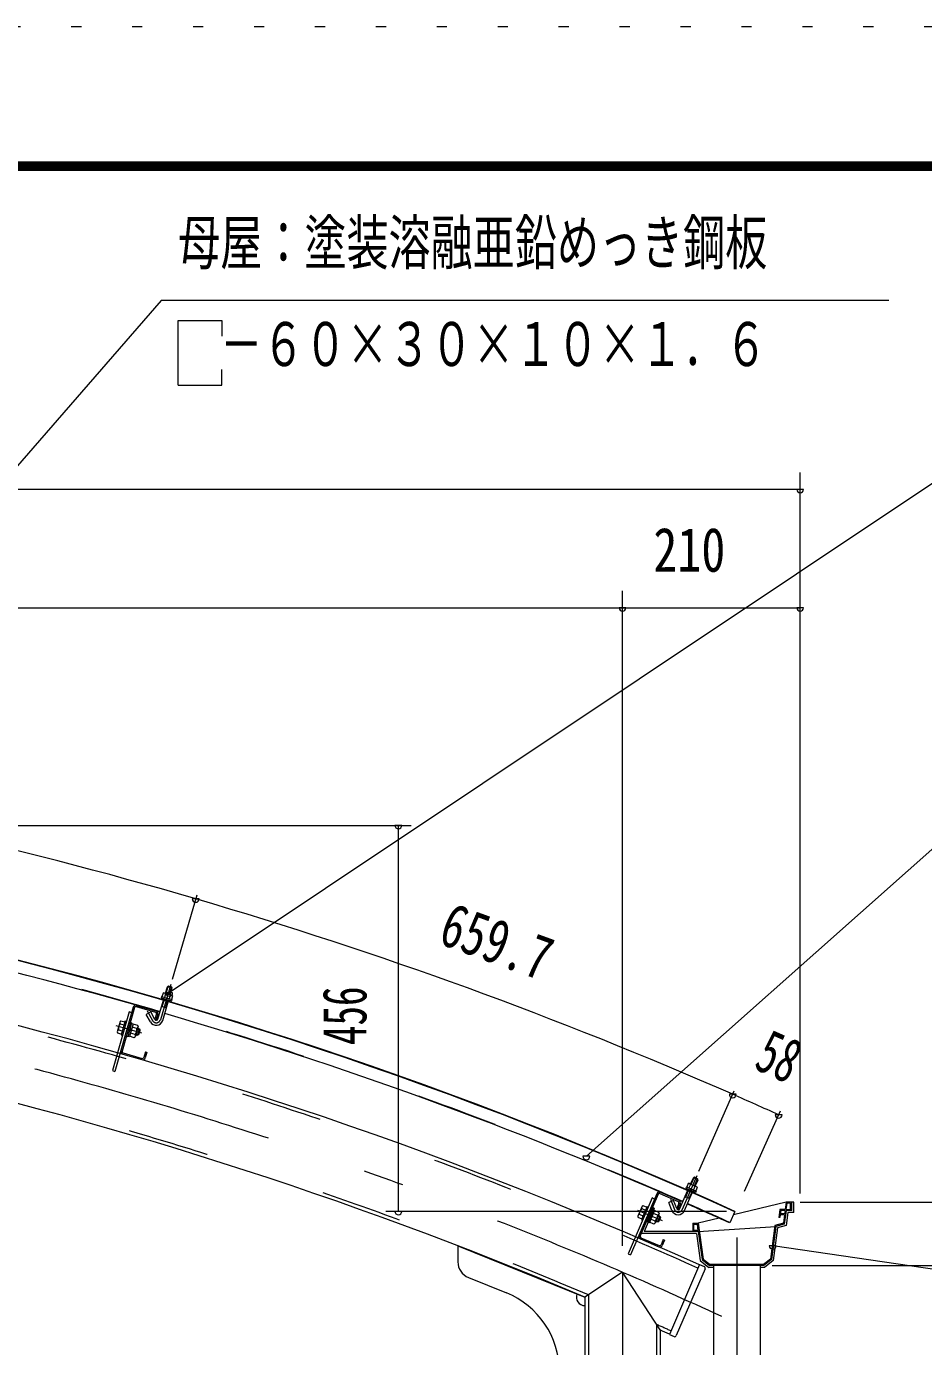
# Model space of a CAD drawing. Units: millimetres, scale not verified. Extents: x -25340 to 25345, y -10500 to 10500.
# Drawn here: x 18372 to 21023, y 6600 to 10500 of the extents above; entities that cross this region are included whole.
import ezdxf
from ezdxf.enums import TextEntityAlignment as Align

# ---------------------------------------------------------------- set-up
doc = ezdxf.new("R2010")
doc.units = ezdxf.units.MM
doc.header["$LTSCALE"] = 60
for name, pattern in [('USER2', [10, 4, -6]), ('USER3', [24, 12, -5, 2, -5]), ('USER4', [3, 0.5, -2.5])]:
    doc.linetypes.add(name, pattern=pattern)
for name, color, linetype, lineweight in [('0-6_2-02BOLD', 7, 'Continuous', 18), ('0-7_2-12HIDDEN', 3, 'USER2', 18), ('0-8_2-22CENTER', 3, 'USER3', 18), ('0-9_2-42THIN', 4, 'Continuous', 18), ('0-A_2-52DIM', 3, 'Continuous', 18), ('0-C_F-F', 5, 'Continuous', 18), ('0-D_F-E_J_ADD', 5, 'USER4', 18)]:
    doc.layers.add(name, color=color, linetype=linetype, lineweight=lineweight)
doc.styles.add('ＭＳ ゴシック', font='')
doc.styles.get('ＭＳ ゴシック').set_extended_font_data('MS Gothic')

msp = doc.modelspace()

# ---------------------------------------------------------------- linework, layer by layer
at = {"layer": '0-6_2-02BOLD'}
for p, q in [((18778.27, 7645.31), (18801.79, 7638.43)), ((18782.83, 7643.98), (18788.55, 7663.53)), ((18802.95, 7659.32), (18788.55, 7663.53)), ((18797.23, 7639.77), (18802.95, 7659.32)), ((18696.6, 7604.61), (18753.34, 7588.43)), ((18697.69, 7608.45), (18754.44, 7592.28)), ((18760.64, 7568.09), (18776.8, 7623.34)), ((18771.53, 7634.26), (18770.47, 7630.66)), ((18770.47, 7630.66), (18800.47, 7621.89)), ((18771.62, 7630.33), (18770.49, 7626.49)), ((18770.49, 7626.49), (18798.2, 7618.38)), ((18771.63, 7605.65), (18786.02, 7601.44)), ((18775.04, 7563.89), (18791.19, 7619.13)), ((18782.75, 7642.69), (18779.6, 7631.9)), ((18796.6, 7638.63), (18793.45, 7627.85)), ((18799.32, 7622.22), (18798.2, 7618.38)), ((18803.53, 7636.61), (18800.38, 7625.82)), ((18801.79, 7638.43), (18803.53, 7636.61)), ((18687.81, 7602.96), (18633.8, 7413.5)), ((18691.65, 7601.86), (18654.92, 7472.99)), ((18739.45, 7589.02), (18726.29, 7581.82)), ((18738.3, 7559.89), (18726.29, 7581.82)), ((18751.45, 7567.1), (18739.45, 7589.02)), ((18756.09, 7583.49), (18751.43, 7567.14)), ((18751.43, 7567.14), (18755.28, 7566.05)), ((18759.94, 7582.39), (18755.28, 7566.05)), ((18643.78, 7536.08), (18655.33, 7532.79)), ((18648.93, 7554.13), (18660.47, 7550.84)), ((18649, 7560.73), (18651.5, 7563.15)), ((18651.5, 7563.15), (18663.05, 7559.86)), ((18663.73, 7562.25), (18652.07, 7521.38)), ((18663.73, 7562.25), (18667.57, 7561.15)), ((18681.94, 7534.96), (18675.76, 7531.52)), ((18687.29, 7553.71), (18676.6, 7516.21)), ((18677.13, 7536.33), (18683.32, 7539.77)), ((18682.96, 7556.77), (18679.11, 7557.86)), ((18682.48, 7555.08), (18687.29, 7553.71)), ((18698.47, 7540), (18684.52, 7543.98)), ((18701.04, 7549.03), (18687.09, 7553)), ((18705.12, 7538.75), (18700.31, 7540.12)), ((18701.89, 7545.65), (18701.04, 7549.03)), ((18704.27, 7522.09), (18707.7, 7534.12)), ((18705.12, 7538.75), (18707.7, 7534.12)), ((18652.07, 7521.38), (18655.92, 7520.28)), ((18671.79, 7517.58), (18676.6, 7516.21)), ((18693.33, 7521.96), (18679.37, 7525.94)), ((18704.27, 7522.09), (18699.64, 7519.52)), ((18656.58, 7464.2), (18713.31, 7448.03)), ((18657.67, 7468.05), (18714.41, 7451.87)), ((18724.01, 7470.97), (18719.35, 7454.63)), ((18727.86, 7469.88), (18723.2, 7453.53)), ((18724.01, 7470.97), (18727.86, 7469.88)), ((20334.3, 7080.49), (20342.49, 7099.15)), ((20345.78, 7100.43), (20342.49, 7099.15)), ((20356.22, 7093.12), (20342.49, 7099.15)), ((20354.94, 7096.41), (20345.78, 7100.43)), ((20302.54, 7008.09), (20325.66, 7060.8)), ((20321.42, 7068.4), (20319.82, 7064.73)), ((20319.82, 7064.73), (20346.26, 7053.13)), ((20321.84, 7072.31), (20320.33, 7068.87)), ((20320.33, 7068.87), (20348.95, 7056.32)), ((20321.84, 7072.31), (20350.46, 7059.75)), ((20334.05, 7079.22), (20329.54, 7068.93)), ((20329.96, 7082.4), (20352.39, 7072.56)), ((20347.27, 7073.42), (20342.76, 7063.13)), ((20348.04, 7074.46), (20356.22, 7093.12)), ((20350.46, 7059.75), (20348.95, 7056.32)), ((20353.88, 7070.52), (20349.37, 7060.23)), ((20352.39, 7072.56), (20353.88, 7070.52)), ((20356.22, 7093.12), (20354.94, 7096.41)), ((20234.79, 7052.02), (20156.89, 6871.08)), ((20238.46, 7050.44), (20185.48, 6927.36)), ((20243.72, 7052.53), (20297.91, 7029.2)), ((20245.3, 7056.2), (20299.5, 7032.87)), ((20284.22, 7031.56), (20270.24, 7026.11)), ((20279.33, 7002.82), (20270.24, 7026.11)), ((20293.3, 7008.28), (20284.22, 7031.56)), ((20300.01, 7023.94), (20293.28, 7008.33)), ((20303.68, 7022.36), (20296.95, 7006.74)), ((20316.28, 7002.07), (20339.4, 7054.77)), ((20318.26, 7043.92), (20332, 7037.89)), ((20347.86, 7056.8), (20346.26, 7053.13)), ((20616.62, 7027.43), (20613.73, 7005.68)), ((20617.01, 7005.68), (20619.47, 7024.18)), ((20633.12, 7002.43), (20633.12, 7027.43)), ((20190.88, 7015.13), (20178.42, 6986.2)), ((20178.42, 6986.2), (20178.83, 6982.74)), ((20178.83, 6982.74), (20189.86, 6977.99)), ((20182.53, 6991.36), (20193.57, 6986.61)), ((20189.96, 7008.59), (20200.98, 7003.84)), ((20227.14, 7009.59), (20197.15, 6939.93)), ((20205.68, 7014.74), (20209.36, 7013.16)), ((20227.95, 7003.25), (20212.53, 6967.43)), ((20220.24, 6985.34), (20213.67, 6982.72)), ((20215.65, 6987.31), (20222.22, 6989.93)), ((20224.05, 7006.83), (20220.38, 7008.42)), ((20221.86, 7011.86), (20227.14, 7009.59)), ((20223.36, 7005.23), (20227.95, 7003.25)), ((20237.27, 6988.22), (20223.95, 6993.96)), ((20240.98, 6996.84), (20227.66, 7002.57)), ((20243.71, 6986.12), (20235.8, 6967.75)), ((20243.71, 6986.12), (20239.12, 6988.1)), ((20240.73, 6969.71), (20245.67, 6981.19)), ((20241.39, 6993.38), (20240.98, 6996.84)), ((20243.71, 6986.12), (20245.67, 6981.19)), ((20293.28, 7008.33), (20296.95, 7006.74)), ((20465.46, 6999.94), (20450.01, 6965.78)), ((20597.85, 7005.68), (20594.66, 6981.68)), ((20613.73, 7005.68), (20597.85, 7005.68)), ((20611.97, 6992.43), (20599.36, 6992.43)), ((20611.54, 6989.18), (20608.32, 6964.93)), ((20613.3, 7002.43), (20611.97, 6992.43)), ((20621.62, 6996.68), (20616.45, 6957.79)), ((20638.87, 6996.68), (20621.62, 6996.68)), ((20207.93, 6969.41), (20212.53, 6967.43)), ((20229.86, 6970.98), (20216.53, 6976.72)), ((20235.8, 6967.75), (20231.21, 6969.73)), ((20240.73, 6969.71), (20235.8, 6967.75)), ((20340.62, 6964.93), (20357.12, 6964.93)), ((20340.62, 6964.93), (20340.62, 6939.93)), ((20343.87, 6961.68), (20354.28, 6961.68)), ((20343.87, 6943.18), (20343.87, 6961.68)), ((20356.73, 6943.18), (20343.87, 6943.18)), ((20356.73, 6943.18), (20354.28, 6961.68)), ((20357.16, 6939.93), (20586.17, 6955.63)), ((20583.23, 6958.21), (20570.08, 6859.18)), ((20591.36, 6951.07), (20578.51, 6854.34)), ((20608.32, 6964.93), (20583.23, 6958.21)), ((20616.45, 6957.79), (20591.36, 6951.07)), ((20185.99, 6918.43), (20240.18, 6895.1)), ((20187.57, 6922.1), (20241.76, 6898.77)), ((20352.13, 6934.18), (20188.41, 6934.18)), ((20357.16, 6939.93), (20197.15, 6939.93)), ((20253.74, 6916.48), (20247.02, 6900.86)), ((20257.41, 6914.89), (20250.69, 6899.28)), ((20253.74, 6916.48), (20257.41, 6914.89)), ((20357.16, 6939.93), (20368.12, 6857.43)), ((19646.75, 6897.98), (20021.75, 6746.38)), ((19646.75, 6897.98), (19646.75, 6850.8)), ((20360.67, 6842.73), (20271.72, 6636.06)), ((20377.07, 6830.23), (20292.07, 6632.74)), ((20360.67, 6842.73), (20374.45, 6836.8)), ((20368.12, 6857.43), (20390.62, 6839.93)), ((20401.88, 6834.18), (20388.65, 6834.18)), ((20549.51, 6843.18), (20391.74, 6843.18)), ((20401.88, 6839.93), (20401.88, 6109.93)), ((20539.38, 6839.93), (20539.38, 6109.93)), ((20552.6, 6834.18), (20539.38, 6834.18)), ((20570.08, 6859.18), (20549.51, 6843.18)), ((20578.51, 6854.34), (20552.6, 6834.18)), ((19678.01, 6804.45), (19790.45, 6758.99)), ((20244.5, 6649.48), (20244.5, 6109.93)), ((20271.72, 6636.06), (20285.5, 6630.13))]:
    msp.add_line(p, q, dxfattribs=at)
for points in [[(18778.27, 7645.31), (18775.82, 7644.71), (18772.67, 7633.93)], [(18802.95, 7659.32), (18801.25, 7662.42), (18791.65, 7665.23), (18788.55, 7663.53)], [(18771.53, 7634.26), (18801.52, 7625.49), (18800.47, 7621.89)], [(18683.15, 7586.61), (18675.46, 7588.8), (18626.11, 7415.7), (18633.8, 7413.5)], [(18649, 7560.73), (18640.36, 7530.44), (18641.21, 7527.06), (18652.76, 7523.77)], [(18682.96, 7556.77), (18671.31, 7515.89), (18667.46, 7516.99)], [(18701.89, 7545.65), (18693.25, 7515.36), (18690.75, 7512.94), (18676.8, 7516.91)], [(18705.12, 7538.75), (18699.64, 7519.52), (18694.83, 7520.89)], [(20329.96, 7082.4), (20327.45, 7082.12), (20322.93, 7071.83)], [(20228.07, 7036.4), (20220.72, 7039.57), (20149.54, 6874.24), (20156.89, 6871.08)], [(20638.87, 6996.68), (20638.87, 7027.43), (20616.62, 7027.43), (20460.94, 6989.93)], [(20617.01, 7005.68), (20629.87, 7005.68), (20629.87, 7024.18), (20619.47, 7024.18)], [(20205.68, 7014.74), (20188.87, 6975.71), (20192.55, 6974.12)], [(20190.88, 7015.13), (20193.67, 7017.21), (20204.7, 7012.46)], [(20224.05, 7006.83), (20207.24, 6967.8), (20203.57, 6969.38)], [(20241.39, 6993.38), (20228.94, 6964.45), (20226.15, 6962.37), (20212.82, 6968.1)], [(20633.12, 7002.43), (20616.58, 7002.43), (20611.26, 6962.35), (20586.17, 6955.63), (20573.12, 6857.43), (20550.62, 6839.93), (20390.62, 6839.93)], [(20611.54, 6989.18), (20598.93, 6989.18), (20597.93, 6981.68), (20594.66, 6981.68)], [(20613.3, 7002.43), (20600.69, 7002.43), (20599.36, 6992.43)], [(20418.88, 6979.8), (20357.12, 6964.93), (20371.17, 6859.18), (20391.74, 6843.18)], [(20352.13, 6934.18), (20362.73, 6854.34), (20388.65, 6834.18)], [(20244.5, 6649.48), (20133.13, 6819.93), (20021.75, 6746.38), (20021.75, 6109.93)]]:
    msp.add_lwpolyline(points, dxfattribs=at)
for centre, radius, start, end in [((15191.48, -4661.8), 12797.62, 65.66528, 89.30167), ((15191.48, -4661.8), 12798.88, 65.66528, 89.30167), ((15191.48, -4661.8), 12611.38, 65.80466, 88.854), ((15191.48, -4661.8), 12761.37, 73.73062, 81.04594), ((15191.48, -4661.8), 12388.63, 67.05199, 88.16655), ((18778.02, 7639.35), 5.79, 35.1655, 73.69695), ((18695.5, 7600.76), 8, 74.08865, 164.08865), ((18695.5, 7600.76), 4, 74.08865, 164.08865), ((18784.06, 7621.45), 21.27, 53.86781, 93.52827), ((18798.8, 7633.28), 5.79, 73.69695, 112.24318), ((18755.84, 7569.49), 5, 208.69695, 343.74908), ((18752.24, 7584.59), 4, 344.08865, 74.08865), ((18752.24, 7584.59), 8, 344.08865, 74.08865), ((15191.48, -4661.8), 12761.37, 66.34795, 73.66327), ((18647.74, 7530.08), 7.19, 123.36183, 164.08865), ((18669.82, 7538.41), 26.15, 143.06325, 185.11406), ((18655.45, 7557.14), 7.19, 164.08865, 204.81548), ((18672.42, 7537.67), 26.15, 323.06325, 5.11406), ((18694.51, 7546.01), 7.19, 303.36183, 344.08865), ((18755.84, 7569.49), 20, 208.69695, 343.72301), ((18686.8, 7518.94), 7.19, 344.08865, 24.81548), ((18658.77, 7471.9), 8, 164.08865, 254.08865), ((18658.77, 7471.9), 4, 164.08865, 254.08865), ((18715.51, 7455.72), 8, 254.08865, 344.08865), ((18715.51, 7455.72), 4, 254.08865, 344.08865), ((20328.93, 7076.52), 5.79, 27.78282, 66.31427), ((20332.62, 7057.99), 21.27, 46.48515, 86.1456), ((20348.76, 7067.83), 5.79, 66.31427, 104.8605), ((20242.14, 7048.85), 8, 66.70598, 156.70598), ((20242.14, 7048.85), 4, 66.70598, 156.70598), ((20296.33, 7025.52), 4, 336.70598, 66.70598), ((20296.33, 7025.52), 8, 336.70598, 66.70598), ((15191.48, -4661.8), 12761.37, 65.66528, 66.28061), ((20185.68, 6984.89), 7.19, 115.97916, 156.70598), ((20208.67, 6990.32), 26.15, 135.68057, 177.73138), ((20196.82, 7010.74), 7.19, 156.70598, 197.4328), ((20211.15, 6989.25), 26.15, 315.68057, 357.73138), ((20234.12, 6994.68), 7.19, 295.97916, 336.70598), ((20297.96, 7010.09), 20, 201.31427, 336.34033), ((20297.96, 7010.09), 5, 201.31427, 336.36641), ((20223, 6968.83), 7.19, 336.70598, 17.4328), ((20189.15, 6925.78), 8, 156.70598, 246.70598), ((20189.15, 6925.78), 4, 156.70598, 246.70598), ((20243.34, 6902.44), 8, 246.70598, 336.70598), ((20243.34, 6902.44), 4, 246.70598, 336.70598), ((19696.75, 6850.8), 50, 180, 247.98738), ((20372.47, 6832.21), 5, 336.71333, 66.71333), ((19696.75, 6527.21), 250, 0, 67.98738), ((20021.75, 6746.38), 25, 157.98738, 270), ((15191.48, -4661.8), 12388.63, 65.78831, 65.92853), ((20287.48, 6634.72), 5, 246.71333, 336.71333)]:
    msp.add_arc(centre, radius, start, end, dxfattribs=at)
at = {"layer": '0-7_2-12HIDDEN'}
for p, q in [((20032.25, 6753.33), (20032.25, 6109.93)), ((20234, 6665.66), (20234, 6109.93))]:
    msp.add_line(p, q, dxfattribs=at)
for radius, start, end in [(12600.87, 65.80389, 88.854), (12762.62, 73.73062, 81.04594), (12399.12, 67.01985, 88.21622), (12762.62, 66.34795, 73.66328), (12762.62, 65.66528, 66.28061), (12399.12, 65.78909, 66.00333)]:
    msp.add_arc((15191.48, -4661.8), radius, start, end, dxfattribs=at)
at = {"layer": '0-8_2-22CENTER'}
for p, q in [((18798.38, 7670.43), (18767.84, 7565.99)), ((18729.27, 7592), (18744.87, 7563.49)), ((18713.2, 7526.05), (18637.46, 7547.64)), ((20353.12, 7104.72), (20309.41, 7005.07)), ((20274.5, 7035.83), (20286.32, 7005.55)), ((20177.76, 7003.63), (20250.09, 6972.49)), ((20470.62, 6922.98), (20470.62, 1379.52)), ((20133.13, 6819.93), (20133.13, -1305.07))]:
    msp.add_line(p, q, dxfattribs=at)
for centre, radius, start, end in [((15191.48, -4661.8), 12500, 65.24121, 90), ((18755.84, 7569.49), 12.5, 208.69695, 343.69695), ((20297.96, 7010.09), 12.5, 201.31427, 336.31427)]:
    msp.add_arc(centre, radius, start, end, dxfattribs=at)
at = {"layer": '0-9_2-42THIN'}
for p, q in [((18784.76, 7643.42), (18791.03, 7664.89)), ((18795.31, 7640.33), (18801.59, 7661.8)), ((18770.65, 7602.33), (18773.54, 7605.09)), ((18773.54, 7605.09), (18778.72, 7622.78)), ((18699.63, 7537.72), (18706.84, 7535.66)), ((18695.51, 7523.29), (18702.73, 7521.23)), ((20336.14, 7079.69), (20345.12, 7100.17)), ((20346.21, 7075.27), (20355.19, 7095.76)), ((20330.17, 7038.7), (20337.57, 7055.58)), ((20330.61, 7034.72), (20330.17, 7038.7)), ((20238.13, 6985.8), (20245.02, 6982.83)), ((20232.2, 6972.02), (20239.09, 6969.06))]:
    msp.add_line(p, q, dxfattribs=at)
for points in [[(18785.05, 7598.11), (18784.1, 7602), (18789.28, 7619.69)], [(20316.87, 7040.75), (20320.09, 7043.12), (20327.5, 7059.99)]]:
    msp.add_lwpolyline(points, dxfattribs=at)
at = {"layer": '0-A_2-52DIM'}
for p, q in [((18770.47, 9689.93), (17135.83, 7814.39)), ((20920.47, 9689.93), (18770.47, 9689.93)), ((18949.25, 9439.93), (18949.25, 9486.76)), ((18820.47, 9439.93), (18949.25, 9439.93)), ((21183.13, 9239.93), (18794.1, 7645.67)), ((20658.12, 7052.43), (20658.12, 9182.46)), ((20658.12, 9132.46), (15208.12, 9132.46)), ((20668.12, 9132.46), (20648.12, 9132.46)), ((20133.13, 6898.52), (20133.13, 8832.46)), ((15208.12, 8782.47), (20658.12, 8782.47)), ((20143.13, 8782.47), (20123.13, 8782.47)), ((20668.12, 8782.47), (20648.12, 8782.47)), ((21183.13, 8189.93), (20026.44, 7162.5)), ((15328.87, 8140.12), (19508.47, 8140.12)), ((19480.97, 8140.12), (19460.97, 8140.12)), ((19470.97, 6999.94), (19470.97, 8140.12)), ((18875.53, 7934.18), (18802.5, 7684.49)), ((18882.22, 7922.88), (18862.22, 7922.88)), ((18804.1, 7645.67), (18784.1, 7645.67)), ((20359.01, 7118.14), (20463.52, 7356.38)), ((20468.79, 7345.59), (20448.79, 7345.59)), ((20599.31, 7295.89), (20492.11, 7058.85)), ((20604.45, 7285.16), (20584.45, 7285.16)), ((20036.44, 7162.5), (20016.44, 7162.5)), ((20658.12, 7027.43), (21870.63, 7027.43)), ((20440.46, 6999.94), (19433.47, 6999.94)), ((19480.97, 6999.94), (19460.97, 6999.94)), ((20586.85, 6898.16), (20566.85, 6898.16)), ((22233.13, 6655.5), (20576.85, 6898.16)), ((20575.62, 6839.93), (21870.63, 6839.93))]:
    msp.add_line(p, q, dxfattribs=at)
msp.add_lwpolyline([(18820.47, 9439.93), (18820.47, 9631.37), (18949.25, 9631.37), (18949.25, 9584.56)], dxfattribs=at)
for centre, radius, start, end in [((20658.12, 9132.46), 10, 180, 0), ((20133.13, 8782.47), 10, 180, 0), ((20658.12, 8782.47), 10, 180, 0), ((15191.46, -4661.88), 13111.99, 73.69698, 81.07959), ((19470.97, 8140.12), 10, 180, 0), ((18872.22, 7922.88), 10, 180, 0), ((15191.49, -4661.77), 13111.87, 66.31429, 73.69698), ((18794.1, 7645.67), 10, 180, 0), ((20458.79, 7345.59), 10, 180, 0), ((15190.8, -4663.35), 13113.59, 65.66539, 66.31429), ((20594.45, 7285.16), 10, 180, 0), ((20026.44, 7162.5), 10, 180, 0), ((19470.97, 6999.94), 10, 180, 0), ((20576.85, 6898.16), 10, 180, 0)]:
    msp.add_arc(centre, radius, start, end, dxfattribs=at)
at = {"layer": '0-C_F-F'}
for p, q in [((-3855.46, 10100), (24844.54, 10100)), ((-3852.96, 10097.5), (24842.03, 10097.5)), ((-3850.46, 10095), (24839.54, 10095)), ((-3847.96, 10092.5), (24837.04, 10092.5)), ((-3845.46, 10090), (24834.54, 10090)), ((-3842.96, 10087.5), (24832.04, 10087.5)), ((-3840.46, 10085), (24829.53, 10085)), ((-3837.96, 10082.5), (24827.04, 10082.5)), ((-3835.46, 10080), (24824.54, 10080)), ((-3832.96, 10077.5), (24822.04, 10077.5)), ((-3830.46, 10075), (24819.54, 10075))]:
    msp.add_line(p, q, dxfattribs=at)
at = {"layer": '0-D_F-E_J_ADD'}
msp.add_line((-4355.46, 10500), (25344.54, 10500), dxfattribs=at)

# ---------------------------------------------------------------- texts
at = {"layer": '0-A_2-52DIM', "color": 7, "style": 'ＭＳ ゴシック'}
for s, width, p in [('母屋：塗装溶融亜鉛めっき鋼板', 0.7, (18820.47, 9757.7)), ('\u3000－６０×３０×１０×１．６', 0.7, (18820.47, 9457.7)), ('210', 0.8, (20224.38, 8850.23))]:
    msp.add_text(s, height=130.2, dxfattribs=dict(at, width=width)).set_placement(p, align=Align.BOTTOM_LEFT)
for s, rotation, width, p in [('659.7', 340.006, 0.75, (19570.36, 7756.61)), ('456', 90, 0.65, (19415.71, 7491.28)), ('58', 335.989, 0.65, (20501.23, 7387.41))]:
    msp.add_text(s, height=130.2, rotation=rotation, dxfattribs=dict(at, width=width)).set_placement(p, align=Align.BOTTOM_LEFT)

doc.saveas('drawing.dxf')
